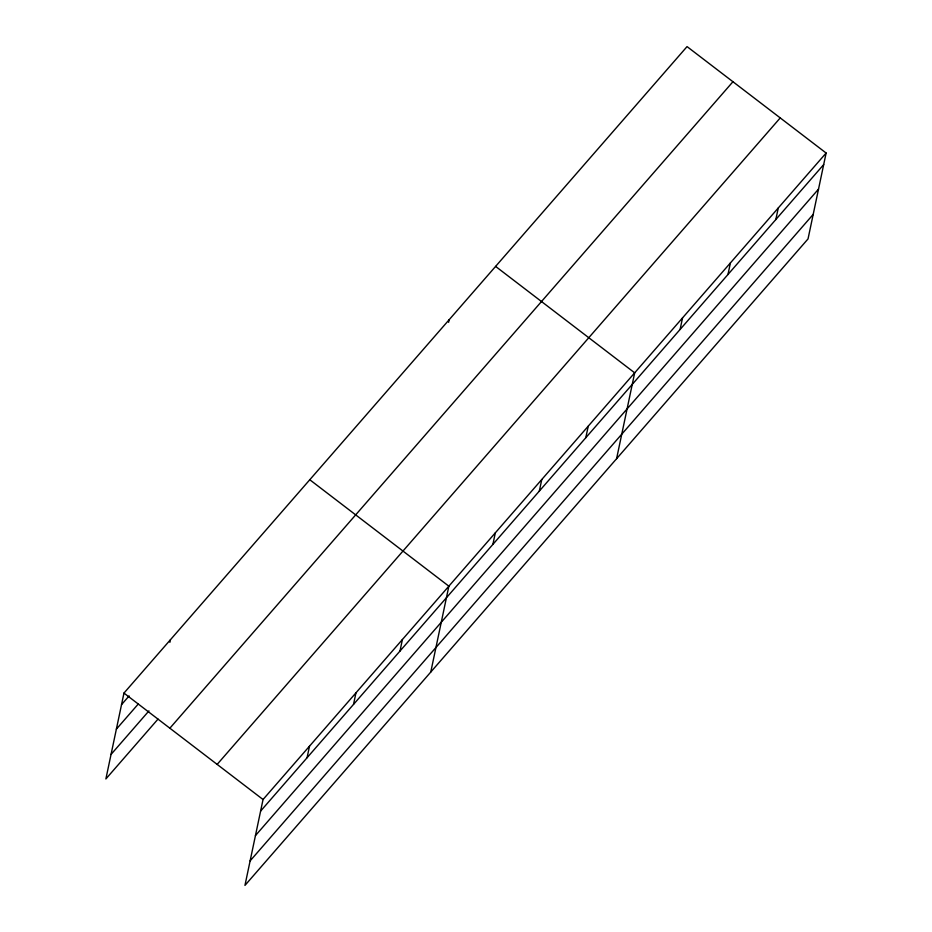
<?xml version="1.0" encoding="UTF-8"?>
<svg xmlns="http://www.w3.org/2000/svg" width="932" height="932" viewBox="0 0 932 932"><rect width="100%" height="100%" fill="white"/><g stroke="black" fill="none" stroke-linecap="round" stroke-linejoin="round"><path stroke-width="1.4" d="M826.125 153.034L263.045 799.516L244.953 885.4L808.032 238.918L826.125 153.034L687.047 46.6L123.968 693.082L105.875 778.966L158.009 719.096M169.88 642.311L170.428 639.748M307.071 757.728L309.506 746.183M353.531 704.394L355.954 692.849M448.607 322.309L449.142 319.734M399.979 651.06L402.414 639.515M430.77 672.065L448.863 586.181L309.785 479.747M492.888 544.393L495.323 532.848M539.337 491.059L541.772 479.514M585.797 437.725L588.232 426.18M616.588 458.719L634.68 372.847L495.603 266.401M680.115 329.439L682.539 317.894M727.974 274.486L730.408 262.94M775.832 219.533L778.267 207.987M121.533 704.627L129.117 695.924M116.36 729.162L138.169 704.126M111.036 754.431L148.957 710.895M169.869 728.207L732.948 81.725M217.156 764.391L780.235 117.91M260.622 811.073L823.702 164.58M255.45 835.596L818.529 189.114M250.125 860.865L813.205 214.383M123.968 693.082L263.045 799.516"/></g></svg>
